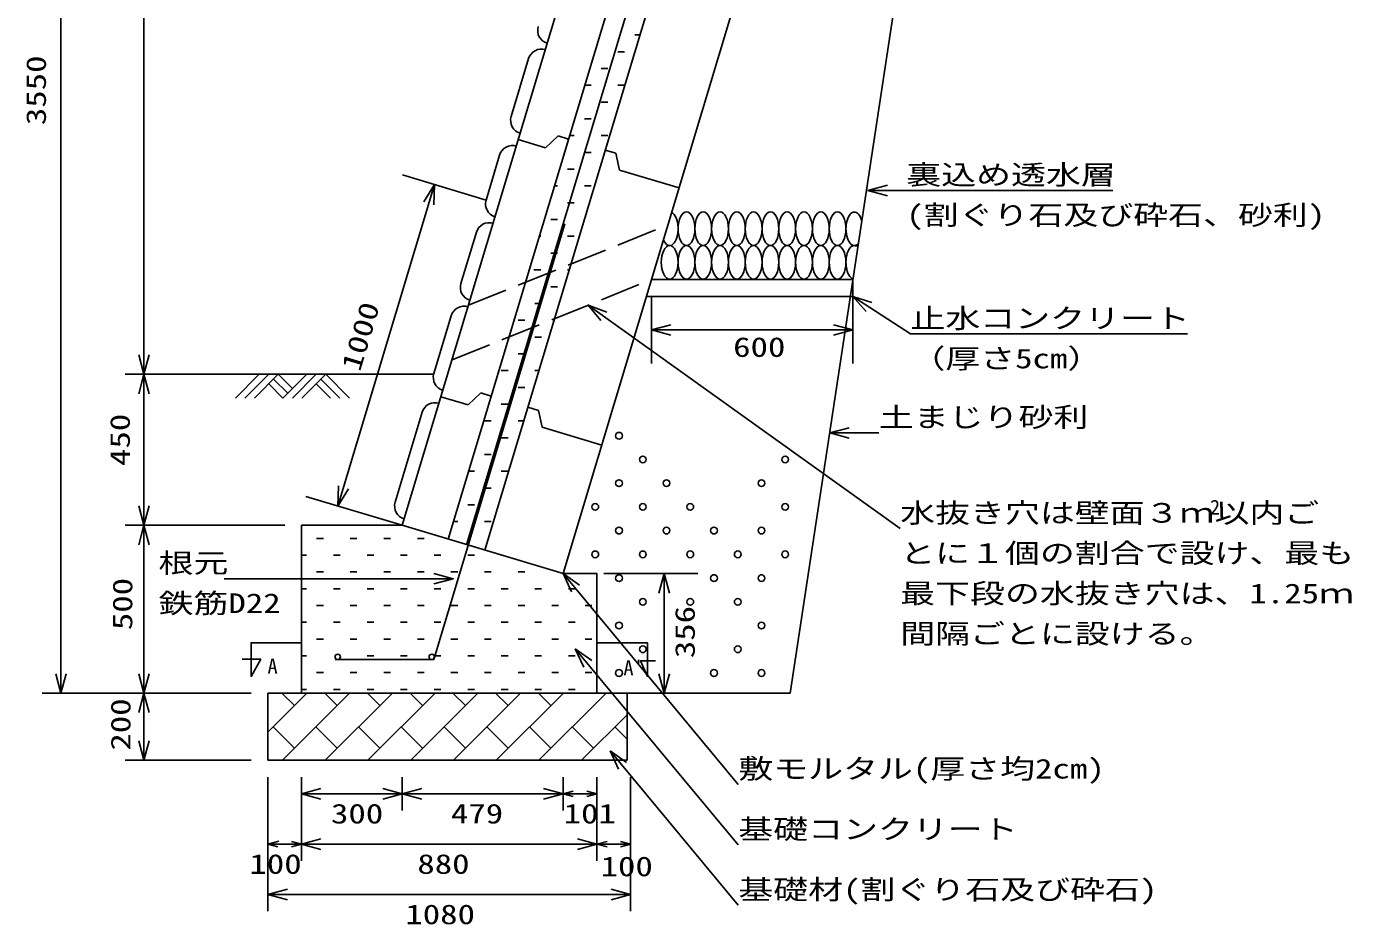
# Model space of a CAD drawing. Units: millimetres, scale not verified. Extents: x -10427 to 8480, y -7210 to 7278.
# Drawn here: x -10427 to -6481, y -7210 to -4534 of the extents above; entities that cross this region are included whole.
import ezdxf
from ezdxf.enums import TextEntityAlignment as Align

# ---------------------------------------------------------------- set-up
doc = ezdxf.new("R2010")
doc.units = ezdxf.units.MM
doc.header["$LTSCALE"] = 40
doc.linetypes.add('DASHED3', pattern=[4, 3, -1])
doc.layers.add('0-0', color=7, linetype='Continuous')
doc.styles.add('ＭＳ ゴシック', font='')
doc.styles.get('ＭＳ ゴシック').set_extended_font_data('MS Gothic')

msp = doc.modelspace()

# ---------------------------------------------------------------- linework, layer by layer
at = {"layer": '0-0'}
for p, q in [((-10324.21, -2970.31), (-10324.21, -6520.31)), ((-10077.16, -2970.31), (-10077.16, -5570.31)), ((-8615.4, -4559.22), (-8599.98, -4559.22)), ((-8665.4, -4609.22), (-8645.4, -4609.22)), ((-8615.4, -4609.22), (-8615.02, -4609.22)), ((-8715.4, -4659.22), (-8695.4, -4659.22)), ((-8764.12, -4709.22), (-8745.4, -4709.22)), ((-8665.4, -4709.22), (-8645.4, -4709.22)), ((-8715.4, -4759.22), (-8695.4, -4759.22)), ((-8765.4, -4809.22), (-8745.4, -4809.22)), ((-8809.21, -4859.22), (-8795.4, -4859.22)), ((-8715.4, -4859.22), (-8695.4, -4859.22)), ((-8765.4, -4909.22), (-8745.4, -4909.22)), ((-8815.4, -4959.22), (-8795.4, -4959.22)), ((-9307.17, -4976.28), (-9058.18, -5051.13)), ((-9211.41, -5005.07), (-9242.97, -5056.1)), ((-8854.31, -5009.22), (-8845.4, -5009.22)), ((-8765.4, -5009.22), (-8745.4, -5009.22)), ((-7920.94, -5022.62), (-7862.99, -5007.09)), ((-7920.94, -5022.62), (-7191.69, -5022.62)), ((-7920.94, -5022.62), (-7862.99, -5038.15)), ((-8815.4, -5059.22), (-8795.4, -5059.22)), ((-8865.4, -5109.22), (-8845.4, -5109.22)), ((-8765.4, -5109.22), (-8765.33, -5109.22)), ((-8899.4, -5159.22), (-8895.4, -5159.22)), ((-8815.4, -5159.22), (-8795.4, -5159.22)), ((-8865.4, -5209.22), (-8845.4, -5209.22)), ((-8915.4, -5259.22), (-8895.4, -5259.22)), ((-8815.4, -5259.22), (-8810.43, -5259.22)), ((-8865.4, -5309.22), (-8845.4, -5309.22)), ((-8912.64, -5359.22), (-8892.64, -5359.22)), ((-8754.16, -5364.02), (-7824.78, -6030.08)), ((-8754.16, -5364.02), (-8698, -5385.16)), ((-8754.16, -5364.02), (-8716.1, -5410.4)), ((-8565.35, -5338.05), (-8565.35, -5538.05)), ((-7966.1, -5338.05), (-7926.04, -5382.73)), ((-7965.35, -5338.05), (-7965.35, -5538.05)), ((-8962.64, -5409.22), (-8942.64, -5409.22)), ((-8565.35, -5438.05), (-8507.39, -5422.52)), ((-8565.35, -5438.05), (-8507.39, -5453.58)), ((-7965.35, -5438.05), (-8023.3, -5422.52)), ((-8912.64, -5459.22), (-8892.64, -5459.22)), ((-7794.3, -5450.14), (-6969.3, -5450.14)), ((-10077.16, -5570.31), (-10092.69, -5512.35)), ((-10077.16, -5570.31), (-10061.63, -5512.35)), ((-8962.64, -5509.22), (-8942.64, -5509.22)), ((-9012.64, -5559.22), (-8992.64, -5559.22)), ((-8912.64, -5559.22), (-8900.61, -5559.22)), ((-9214.26, -5570.31), (-10132.95, -5570.31)), ((-10077.16, -5570.31), (-10092.69, -5628.26)), ((-10077.16, -5570.31), (-10061.63, -5628.26)), ((-10077.16, -5570.31), (-10077.16, -6020.31)), ((-9733.69, -5570.31), (-9804.4, -5641.02)), ((-9705.41, -5570.31), (-9776.12, -5641.02)), ((-9677.12, -5570.31), (-9747.83, -5641.02)), ((-9705.41, -5598.59), (-9662.98, -5641.02)), ((-9691.26, -5584.45), (-9648.84, -5626.88)), ((-9677.12, -5570.31), (-9634.7, -5612.73)), ((-9592.27, -5570.31), (-9662.98, -5641.02)), ((-9563.99, -5570.31), (-9634.7, -5641.02)), ((-9535.7, -5570.31), (-9606.41, -5641.02)), ((-9563.99, -5598.59), (-9521.56, -5641.02)), ((-9549.84, -5584.45), (-9493.28, -5641.02)), ((-9535.7, -5570.31), (-9464.99, -5641.02)), ((-8962.64, -5609.22), (-8942.64, -5609.22)), ((-9012.64, -5659.22), (-8992.64, -5659.22)), ((-9062.64, -5709.22), (-9042.64, -5709.22)), ((-8962.64, -5709.22), (-8945.71, -5709.22)), ((-9012.64, -5759.22), (-8992.64, -5759.22)), ((-8962.64, -5759.22), (-8960.74, -5759.22)), ((-8034.76, -5744.86), (-7976.81, -5760.39)), ((-9062.64, -5809.22), (-9042.64, -5809.22)), ((-9109.84, -5859.22), (-9092.64, -5859.22)), ((-9012.64, -5859.22), (-8992.64, -5859.22)), ((-9499.31, -5962.73), (-9497.49, -5902.76)), ((-9499.31, -5962.73), (-9467.75, -5911.7)), ((-9062.64, -5909.22), (-9042.64, -5909.22)), ((-9595.07, -5933.94), (-9307.78, -6020.31)), ((-10077.16, -6020.31), (-10092.69, -5962.35)), ((-10077.16, -6020.31), (-10061.63, -5962.35)), ((-9112.64, -5959.22), (-9092.64, -5959.22)), ((-9657.78, -6020.31), (-10132.95, -6020.31)), ((-10077.16, -6020.31), (-10092.69, -6078.26)), ((-10077.16, -6020.31), (-10061.63, -6078.26)), ((-9154.94, -6009.22), (-9142.64, -6009.22)), ((-9062.64, -6009.22), (-9042.64, -6009.22)), ((-9562.64, -6059.22), (-9542.64, -6059.22)), ((-9462.64, -6059.22), (-9442.64, -6059.22)), ((-9362.64, -6059.22), (-9342.64, -6059.22)), ((-9262.64, -6059.22), (-9242.64, -6059.22)), ((-9607.78, -6109.22), (-9592.64, -6109.22)), ((-9512.64, -6109.22), (-9492.64, -6109.22)), ((-9412.64, -6109.22), (-9392.64, -6109.22)), ((-9312.64, -6109.22), (-9292.64, -6109.22)), ((-9212.64, -6109.22), (-9192.64, -6109.22)), ((-9112.64, -6109.22), (-9092.64, -6109.22)), ((-9012.64, -6109.22), (-9012.01, -6109.22)), ((-9562.64, -6159.22), (-9542.64, -6159.22)), ((-9462.64, -6159.22), (-9442.64, -6159.22)), ((-9362.64, -6159.22), (-9342.64, -6159.22)), ((-9262.64, -6159.22), (-9242.64, -6159.22)), ((-9155.98, -6179.33), (-9213.93, -6163.8)), ((-9162.64, -6159.22), (-9142.64, -6159.22)), ((-9062.64, -6159.22), (-9042.64, -6159.22)), ((-8962.64, -6159.22), (-8942.64, -6159.22)), ((-8306.91, -6792.34), (-8828.78, -6164.31)), ((-8828.78, -6164.31), (-8779.79, -6198.96)), ((-8828.78, -6164.31), (-8803.68, -6218.81)), ((-8707.77, -6164.31), (-8427.78, -6164.31)), ((-8527.78, -6164.31), (-8543.3, -6222.26)), ((-8527.78, -6164.31), (-8512.25, -6222.26)), ((-8527.78, -6520.31), (-8527.78, -6164.31)), ((-9607.78, -6209.22), (-9592.64, -6209.22)), ((-9512.64, -6209.22), (-9492.64, -6209.22)), ((-9412.64, -6209.22), (-9392.64, -6209.22)), ((-9312.64, -6209.22), (-9292.64, -6209.22)), ((-9212.64, -6209.22), (-9192.64, -6209.22)), ((-9112.64, -6209.22), (-9092.64, -6209.22)), ((-9012.64, -6209.22), (-8992.64, -6209.22)), ((-8912.64, -6209.22), (-8892.64, -6209.22)), ((-8812.64, -6209.22), (-8792.64, -6209.22)), ((-9562.64, -6259.22), (-9542.64, -6259.22)), ((-9462.64, -6259.22), (-9442.64, -6259.22)), ((-9362.64, -6259.22), (-9342.64, -6259.22)), ((-9262.64, -6259.22), (-9242.64, -6259.22)), ((-9162.64, -6259.22), (-9142.64, -6259.22)), ((-9062.64, -6259.22), (-9042.64, -6259.22)), ((-8962.64, -6259.22), (-8942.64, -6259.22)), ((-8862.64, -6259.22), (-8842.64, -6259.22)), ((-8762.64, -6259.22), (-8742.64, -6259.22)), ((-9607.78, -6309.22), (-9592.64, -6309.22)), ((-9512.64, -6309.22), (-9492.64, -6309.22)), ((-9412.64, -6309.22), (-9392.64, -6309.22)), ((-9312.64, -6309.22), (-9292.64, -6309.22)), ((-9212.64, -6309.22), (-9192.64, -6309.22)), ((-9112.64, -6309.22), (-9092.64, -6309.22)), ((-9012.64, -6309.22), (-8992.64, -6309.22)), ((-8912.64, -6309.22), (-8892.64, -6309.22)), ((-8812.64, -6309.22), (-8792.64, -6309.22)), ((-9562.64, -6359.22), (-9542.64, -6359.22)), ((-9462.64, -6359.22), (-9442.64, -6359.22)), ((-9362.64, -6359.22), (-9342.64, -6359.22)), ((-9262.64, -6359.22), (-9242.64, -6359.22)), ((-9162.64, -6359.22), (-9142.64, -6359.22)), ((-9062.64, -6359.22), (-9042.64, -6359.22)), ((-8962.64, -6359.22), (-8942.64, -6359.22)), ((-8862.64, -6359.22), (-8842.64, -6359.22)), ((-8306.91, -6972.34), (-8792.52, -6387.94)), ((-8792.52, -6387.94), (-8743.53, -6422.59)), ((-8792.52, -6387.94), (-8767.42, -6442.44)), ((-8762.64, -6359.22), (-8742.64, -6359.22)), ((-9607.78, -6409.22), (-9592.64, -6409.22)), ((-9412.64, -6409.22), (-9392.64, -6409.22)), ((-9312.64, -6409.22), (-9292.64, -6409.22)), ((-9212.64, -6409.22), (-9192.64, -6409.22)), ((-9112.64, -6409.22), (-9092.64, -6409.22)), ((-9012.64, -6409.22), (-8992.64, -6409.22)), ((-8912.64, -6409.22), (-8892.64, -6409.22)), ((-8812.64, -6409.22), (-8792.64, -6409.22)), ((-10324.21, -6520.31), (-10339.74, -6462.35)), ((-10324.21, -6520.31), (-10308.68, -6462.35)), ((-10077.16, -6520.31), (-10092.69, -6462.35)), ((-10077.16, -6520.31), (-10061.63, -6462.35)), ((-9562.64, -6459.22), (-9542.64, -6459.22)), ((-9462.64, -6459.22), (-9442.64, -6459.22)), ((-9362.64, -6459.22), (-9342.64, -6459.22)), ((-9262.64, -6459.22), (-9242.64, -6459.22)), ((-9162.64, -6459.22), (-9142.64, -6459.22)), ((-9062.64, -6459.22), (-9042.64, -6459.22)), ((-8962.64, -6459.22), (-8942.64, -6459.22)), ((-8862.64, -6459.22), (-8842.64, -6459.22)), ((-8762.64, -6459.22), (-8742.64, -6459.22)), ((-8527.78, -6520.31), (-8543.3, -6462.35)), ((-8527.78, -6520.31), (-8512.25, -6462.35)), ((-9607.78, -6509.22), (-9592.64, -6509.22)), ((-9512.64, -6509.22), (-9492.64, -6509.22)), ((-9412.64, -6509.22), (-9392.64, -6509.22)), ((-9312.64, -6509.22), (-9292.64, -6509.22)), ((-9212.64, -6509.22), (-9192.64, -6509.22)), ((-9112.64, -6509.22), (-9092.64, -6509.22)), ((-9012.64, -6509.22), (-8992.64, -6509.22)), ((-8912.64, -6509.22), (-8892.64, -6509.22)), ((-8812.64, -6509.22), (-8792.64, -6509.22)), ((-9757.77, -6520.31), (-10380, -6520.31)), ((-10077.16, -6520.31), (-10092.69, -6578.26)), ((-10077.16, -6520.31), (-10061.63, -6578.26)), ((-9707.78, -6636.44), (-9591.64, -6520.31)), ((-9628.78, -6557.45), (-9665.92, -6520.31)), ((-9664.36, -6720.31), (-9464.36, -6520.31)), ((-9501.5, -6557.45), (-9538.64, -6520.31)), ((-9537.08, -6720.31), (-9337.08, -6520.31)), ((-9374.22, -6557.45), (-9411.36, -6520.31)), ((-9409.8, -6720.31), (-9209.8, -6520.31)), ((-9246.94, -6557.45), (-9284.08, -6520.31)), ((-9282.52, -6720.31), (-9082.52, -6520.31)), ((-9119.66, -6557.45), (-9156.8, -6520.31)), ((-9155.24, -6720.31), (-8955.24, -6520.31)), ((-8992.38, -6557.45), (-9029.52, -6520.31)), ((-9027.96, -6720.31), (-8827.96, -6520.31)), ((-8865.1, -6557.45), (-8902.24, -6520.31)), ((-8900.69, -6720.31), (-8700.69, -6520.31)), ((-8773.41, -6720.31), (-8637.77, -6584.68)), ((-9628.78, -6684.73), (-9692.42, -6621.09)), ((-9501.5, -6684.73), (-9565.14, -6621.09)), ((-9374.22, -6684.73), (-9437.86, -6621.09)), ((-9246.94, -6684.73), (-9310.58, -6621.09)), ((-9119.66, -6684.72), (-9183.3, -6621.09)), ((-8992.38, -6684.73), (-9056.02, -6621.09)), ((-8865.1, -6684.73), (-8928.74, -6621.09)), ((-8737.82, -6684.73), (-8801.46, -6621.09)), ((-8637.77, -6657.49), (-8674.18, -6621.08)), ((-10077.16, -6720.31), (-10092.69, -6662.35)), ((-10077.16, -6720.31), (-10061.63, -6662.35)), ((-8306.91, -7152.34), (-8689, -6692.51)), ((-8689, -6692.51), (-8640.02, -6727.16)), ((-8689, -6692.51), (-8663.91, -6747.01)), ((-9757.77, -6720.31), (-10132.95, -6720.31)), ((-9707.78, -6770.31), (-9707.78, -7170.31)), ((-9607.78, -6770.31), (-9607.78, -7020.31)), ((-9307.77, -6770.31), (-9307.77, -6870.31)), ((-8828.86, -6770.31), (-8828.86, -6870.31)), ((-8727.78, -6770.31), (-8727.78, -7020.31)), ((-8627.78, -6770.31), (-8627.78, -7169.68)), ((-9607.78, -6820.31), (-9549.82, -6804.78)), ((-9607.78, -6820.31), (-9307.77, -6820.31)), ((-9607.78, -6820.31), (-9549.82, -6835.84)), ((-9307.77, -6820.31), (-9365.73, -6804.78)), ((-9307.77, -6820.31), (-9365.73, -6835.84)), ((-9307.77, -6820.31), (-9249.82, -6804.78)), ((-9307.77, -6820.31), (-9249.82, -6835.84)), ((-8828.86, -6820.31), (-8886.82, -6804.78)), ((-8828.86, -6820.31), (-8886.82, -6835.84)), ((-8828.86, -6820.31), (-8798.86, -6812.27)), ((-8828.86, -6820.31), (-8727.78, -6820.31)), ((-8727.78, -6820.31), (-8757.77, -6812.27)), ((-8727.78, -6820.31), (-8757.77, -6828.35)), ((-9707.78, -6970.31), (-9675.1, -6961.55)), ((-9707.78, -6970.31), (-9677.78, -6978.35)), ((-9607.78, -6970.31), (-9637.78, -6962.27)), ((-9607.78, -6970.31), (-9637.78, -6978.35)), ((-9607.78, -6970.31), (-9549.82, -6985.84)), ((-8727.78, -6970.31), (-8785.73, -6954.78)), ((-8727.78, -6970.31), (-8785.73, -6985.84)), ((-8727.78, -6970.31), (-8697.78, -6978.35)), ((-8727.78, -6970.31), (-8627.78, -6970.31)), ((-8627.78, -6970.31), (-8657.78, -6962.27)), ((-8627.78, -6970.31), (-8657.78, -6978.35)), ((-9707.78, -7120.31), (-9649.82, -7104.78)), ((-9707.78, -7120.31), (-9649.82, -7135.84)), ((-9707.78, -7120.31), (-8637.77, -7120.31)), ((-8627.78, -7120.31), (-8685.73, -7104.78)), ((-8627.78, -7120.31), (-8685.73, -7135.84))]:
    msp.add_line(p, q, dxfattribs=at)
at = {"layer": '0-0', "color": 2}
for p, q in [((-9307.78, -6020.31), (-8390.86, -2970.31)), ((-8828.78, -6164.31), (-7868.57, -2970.31)), ((-9170.66, -6061.53), (-8265.22, -3049.68)), ((-9061.49, -6094.35), (-8156.04, -3082.51)), ((-8152.59, -6520.31), (-7658.76, -3270.31)), ((-8983.33, -4802.14), (-8931.51, -4629.76)), ((-8962.3, -4871.11), (-8880.73, -4895.64)), ((-8880.73, -4895.64), (-8843.83, -4859.74)), ((-8843.83, -4859.74), (-8812.23, -4869.24)), ((-9058.18, -5051.13), (-9017.88, -4917.06)), ((-8703.05, -4902.06), (-8671.45, -4911.56)), ((-8671.45, -4911.56), (-8660.47, -4961.85)), ((-8660.47, -4961.85), (-8483.3, -5015.11)), ((-9133.04, -5300.12), (-9086.97, -5146.9)), ((-8565.35, -5288.05), (-7965.35, -5288.05)), ((-7965.35, -5288.05), (-7965.35, -5338.05)), ((-8580.38, -5338.05), (-7965.35, -5338.05)), ((-9213.65, -5568.27), (-9161.83, -5395.89)), ((-9192.62, -5637.24), (-9111.04, -5661.77)), ((-9074.15, -5625.87), (-9111.04, -5661.77)), ((-9074.15, -5625.87), (-9042.54, -5635.37)), ((-8933.37, -5668.19), (-8901.77, -5677.69)), ((-8901.77, -5677.69), (-8890.78, -5727.98)), ((-9328.81, -5951.33), (-9248.2, -5683.19)), ((-8890.78, -5727.98), (-8713.62, -5781.24)), ((-9607.78, -6520.31), (-9607.78, -6020.31)), ((-9607.78, -6020.31), (-9307.78, -6020.31)), ((-9307.78, -6020.31), (-8828.78, -6164.31)), ((-9707.78, -6520.31), (-9707.78, -6720.31)), ((-9707.78, -6520.31), (-8637.77, -6520.31)), ((-8637.77, -6520.31), (-8637.77, -6720.31)), ((-8637.77, -6520.31), (-8152.59, -6520.31)), ((-9707.78, -6720.31), (-8637.77, -6720.31))]:
    msp.add_line(p, q, dxfattribs=at)
at = {"layer": '0-0', "color": 5}
for p, q in [((-9116.07, -6077.94), (-8197.6, -3022.75)), ((-9213.78, -6420.31), (-8823.39, -5121.72)), ((-9507.78, -6420.31), (-9213.78, -6420.31))]:
    msp.add_line(p, q, dxfattribs=at)
at = {"layer": '0-0', "linetype": 'DASHED3'}
for p, q in [((-9110.57, -5364.31), (-8516.41, -5125.25)), ((-9159.51, -5527.11), (-8565.35, -5288.05))]:
    msp.add_line(p, q, dxfattribs=at)
at = {"layer": '0-0'}
for points in [[(-9499.31, -5962.73), (-9211.41, -5005.07), (-9213.22, -5065.04)], [(-7794.3, -5450.14), (-7966.1, -5338.05), (-7909.07, -5356.71)], [(-8565.35, -5438.05), (-7965.35, -5438.05), (-8023.3, -5453.58)], [(-7888.41, -5744.86), (-8034.76, -5744.86), (-7976.81, -5729.33)], [(-10077.16, -6020.31), (-10077.16, -6520.31), (-10077.16, -6720.31)], [(-9838.53, -6179.33), (-9155.98, -6179.33), (-9213.93, -6194.86)], [(-9307.77, -6820.31), (-8828.86, -6820.31), (-8798.86, -6828.35)], [(-9707.78, -6970.31), (-9607.78, -6970.31), (-9549.82, -6954.78)], [(-9607.78, -6970.31), (-8727.78, -6970.31), (-8697.78, -6962.27)]]:
    msp.add_lwpolyline(points, dxfattribs=at)
at = {"layer": '0-0', "color": 2}
msp.add_lwpolyline([(-8727.78, -6520.31), (-8727.78, -6164.31), (-8828.78, -6164.31)], dxfattribs=at)
at = {"layer": '0-0', "color": 3}
for points in [[(-9607.78, -6370.31), (-9757.78, -6370.31), (-9757.78, -6470.31), (-9729.04, -6419.48), (-9784.56, -6419.48)], [(-8727.78, -6370.31), (-8577.78, -6370.31), (-8577.78, -6470.31), (-8598.44, -6424.53), (-8553.01, -6424.53)]]:
    msp.add_lwpolyline(points, dxfattribs=at)
at = {"layer": '0-0'}
for centre in [(-8662.15, -5753.23), (-8591.44, -5823.94), (-8167.18, -5823.94), (-8662.15, -5894.65), (-8520.73, -5894.65), (-8237.89, -5894.65), (-8732.86, -5965.36), (-8591.44, -5965.36), (-8450.02, -5965.36), (-8167.18, -5965.36), (-8662.15, -6036.08), (-8520.73, -6036.08), (-8379.31, -6036.07), (-8237.89, -6036.07), (-8732.86, -6106.79), (-8591.44, -6106.79), (-8450.02, -6106.78), (-8308.6, -6106.78), (-8167.18, -6106.78), (-8662.15, -6177.5), (-8379.31, -6177.5), (-8237.89, -6177.5), (-8591.44, -6248.21), (-8450.02, -6248.21), (-8308.6, -6248.21), (-8662.15, -6318.92), (-8237.89, -6318.92), (-8591.44, -6389.63), (-8308.6, -6389.63), (-8662.15, -6460.34), (-8379.31, -6460.34), (-8237.89, -6460.34)]:
    msp.add_circle(centre, 10, dxfattribs=at)
at = {"layer": '0-0', "color": 5}
for centre in [(-9499.78, -6412.31), (-9219.93, -6412.31)]:
    msp.add_circle(centre, 8, dxfattribs=at)
at = {"layer": '0-0', "color": 2}
for centre, start, end in [((-8864.42, -4545.51), 163.26799, 253.26781), ((-8893.21, -4641.28), 73.26749, 163.26782), ((-8945.03, -4813.65), 163.26799, 253.26781), ((-8979.57, -4928.57), 73.26749, 163.26782), ((-9019.88, -5062.65), 163.26799, 253.26781), ((-9048.67, -5158.41), 73.26749, 163.26782), ((-9094.73, -5311.64), 163.26799, 253.26781), ((-9123.52, -5407.4), 73.26749, 163.26782), ((-9175.34, -5579.78), 163.26799, 253.26781), ((-9209.89, -5694.7), 73.26825, 163.26799), ((-9290.5, -5962.85), 163.26799, 253.26778)]:
    msp.add_arc(centre, 40, start, end, dxfattribs=at)
at = {"layer": '0-0'}
for centre, start_param, end_param in [((-8511.28, -5136.68), 2.3023177, 6.0397649), ((-7961.28, -5136.68), 5.177877, 9.9400349), ((-7961.28, -5236.68), 5.8447091, 9.2732015)]:
    msp.add_ellipse(centre, major_axis=(0, 50), ratio=0.5, start_param=start_param, end_param=end_param, dxfattribs=at)
for centre in [(-8461.28, -5136.68), (-8411.28, -5136.68), (-8361.28, -5136.68), (-8311.28, -5136.68), (-8261.28, -5136.68), (-8211.28, -5136.68), (-8161.28, -5136.68), (-8111.28, -5136.68), (-8061.28, -5136.68), (-8011.28, -5136.68), (-8511.28, -5236.68), (-8461.28, -5236.68), (-8411.28, -5236.68), (-8361.28, -5236.68), (-8311.28, -5236.68), (-8261.28, -5236.68), (-8211.28, -5236.68), (-8161.28, -5236.68), (-8111.28, -5236.68), (-8061.28, -5236.68), (-8011.28, -5236.68)]:
    msp.add_ellipse(centre, major_axis=(0, 50), ratio=0.5, dxfattribs=at)

# ---------------------------------------------------------------- texts
at = {"layer": '0-0', "style": 'ＭＳ ゴシック', "width": 1.3}
for s, rotation, p in [('3550', 90, (-10351.23, -4827.88)), ('1000', 73.268, (-9417.01, -5569.89)), ('450', 90, (-10101.38, -5843.4)), ('500', 90, (-10094.1, -6332.52)), ('356', 90, (-8418.85, -6416.06)), ('200', 90, (-10099.54, -6691.52))]:
    msp.add_text(s, height=58.65, rotation=rotation, dxfattribs=at).set_placement(p, align=Align.BOTTOM_LEFT)
for s, p in [('裏込め透水層', (-7806.69, -5022.62)), ('(割ぐり石及び砕石、砂利)', (-7806.69, -5142.62)), ('止水コンクリート', (-7794.3, -5450.14)), ('600', (-8322.26, -5536.02)), ('（厚さ5cm）', (-7794.3, -5570.14)), ('土まじり砂利', (-7888.41, -5744.86)), ('水抜き穴は壁面３ｍ以内ご', (-7824.78, -6030.08)), ('とに１個の割合で設け、最も', (-7824.78, -6150.08)), ('根元', (-10033.53, -6179.33)), ('最下段の水抜き穴は、1.25ｍ', (-7824.78, -6270.08)), ('鉄筋D22', (-10033.53, -6299.33)), ('間隔ごとに設ける。', (-7824.78, -6390.08)), ('敷モルタル(厚さ均2cm)', (-8306.91, -6792.34)), ('300', (-9519.99, -6926.27)), ('479', (-9162.8, -6926.27)), ('101', (-8827.04, -6926.27)), ('基礎コンクリート', (-8306.91, -6972.34)), ('100', (-9762.88, -7076.29)), ('880', (-9262.81, -7076.29)), ('100', (-8717.03, -7083.43)), ('基礎材(割ぐり石及び砕石)', (-8306.91, -7152.34)), ('1080', (-9298.53, -7226.31))]:
    msp.add_text(s, height=58.65, dxfattribs=at).set_placement(p, align=Align.BOTTOM_LEFT)
at = {"layer": '0-0', "color": 4, "style": 'ＭＳ ゴシック'}
for s, p in [('2', (-6901.99, -6001.36)), ('A', (-9708.85, -6475)), ("A'", (-8648.91, -6480.05))]:
    msp.add_text(s, height=43.99, dxfattribs=at).set_placement(p, align=Align.BOTTOM_LEFT)

doc.saveas('drawing.dxf')
